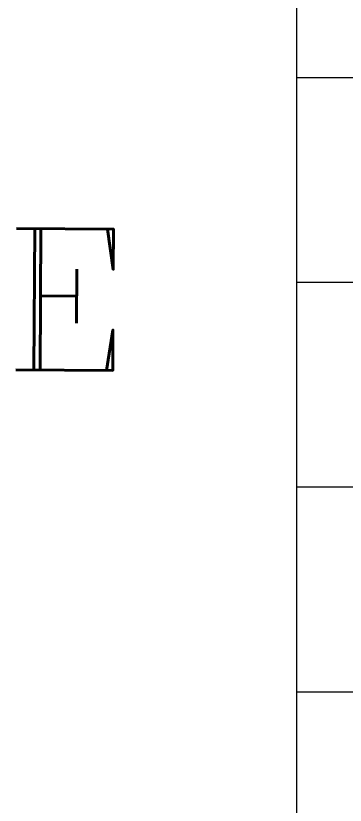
# Model space of a CAD drawing. Header units: inches. Extents: x 0 to 113, y 0 to 145.
# Drawn here: x 28.21 to 30.33, y 26.34 to 31.43 of the extents above; entities that cross this region are included whole.
import ezdxf

# ---------------------------------------------------------------- set-up
doc = ezdxf.new("R2010")
doc.units = ezdxf.units.IN
doc.header["$MEASUREMENT"] = 0
doc.layers.add('kadr', color=7, linetype='Continuous', lineweight=18)
doc.layers.add('kadr-cord', color=7, linetype='Continuous', lineweight=20)
doc.layers.add('PTS', color=7, linetype='Continuous')
doc.styles.add('ROMANC', font='romanc.shx', dxfattribs={"height": 0.1})

# ---------------------------------------------------------------- blocks, each defined once
blk = doc.blocks.new('DHGDGDGDGHJ')
at = {"color": 1, "style": 'ROMANC'}
blk.add_text('E', height=0.5693, rotation=359.6713, dxfattribs=at).set_placement((389890.4657, 4145333.098))

msp = doc.modelspace()

# ---------------------------------------------------------------- linework, layer by layer
at = {"layer": 'kadr', "ltscale": 2, "transparency": 33554687}
msp.add_line((30.0155, 38.0101, 2.9414), (30.0155, 20.4736, 2.9414), dxfattribs=at)
msp.add_line((30.0155, 38.0101, 2.9414), (30.0155, 20.4736, 2.9414), dxfattribs=at)
at = {"layer": 'kadr-cord'}
for p, q in [((30.0155, 31.0337, 2.9414), (49.3206, 31.0337, 2.9414)), ((30.0155, 31.0337, 2.9414), (49.3206, 31.0337, 2.9414)), ((30.0155, 29.7136, 2.9414), (49.3206, 29.7136, 2.9414)), ((30.0155, 29.7136, 2.9414), (49.3206, 29.7136, 2.9414)), ((30.0155, 28.3936, 2.9414), (49.3206, 28.3936, 2.9414)), ((30.0155, 28.3936, 2.9414), (49.3206, 28.3936, 2.9414)), ((30.0155, 27.0736, 2.9414), (49.3206, 27.0736, 2.9414)), ((30.0155, 27.0736, 2.9414), (49.3206, 27.0736, 2.9414))]:
    msp.add_line(p, q, dxfattribs=at)

# ---------------------------------------------------------------- block references
at = {"layer": 'PTS', "color": 1, "transparency": 33554687, "xscale": 1.6, "yscale": 1.6, "zscale": 1.6}
msp.add_blockref('DHGDGDGDGHJ', (-623796.6176, -6632503.8078, -3.7818), dxfattribs=at)

doc.saveas('drawing.dxf')
